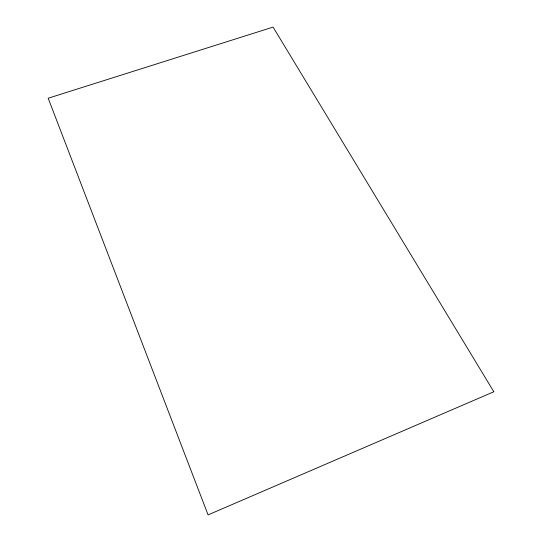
<?xml version="1.0" encoding="UTF-8"?>
<svg xmlns="http://www.w3.org/2000/svg" width="542" height="542" viewBox="0 0 542 542"><rect width="100%" height="100%" fill="white"/><g stroke="black" fill="none" stroke-linecap="round" stroke-linejoin="round"><path stroke-width="0.81" d="M493.823 391.751L208.081 514.9L48.177 98.224L273.08 27.1L493.823 391.751"/></g></svg>
